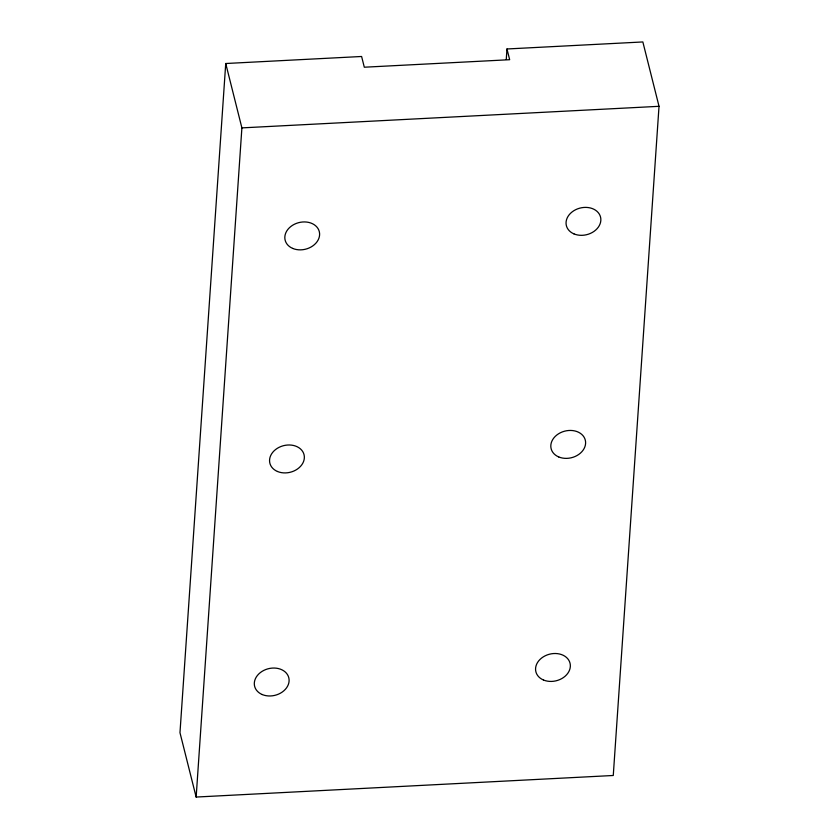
<?xml version="1.0" encoding="UTF-8"?>
<svg xmlns="http://www.w3.org/2000/svg" width="839" height="839" viewBox="0 0 839 839"><rect width="100%" height="100%" fill="white"/><g stroke="black" fill="none" stroke-linecap="round" stroke-linejoin="round"><path stroke-width="1.26" d="M506.976 48.977L509.672 59.705L364.304 67.214L361.609 56.486L225.733 63.512L179.976 732.688L196.148 797.05L613.267 775.488L659.024 106.312L642.852 41.95L506.976 48.977L506.263 59.433M196.148 797.05L241.894 127.885L225.733 63.512M241.894 127.885L659.024 106.312M277.447 471.476A17.609 13.707 -14.1 0 0 304.337 458.052A17.609 13.707 -14.1 0 0 279.093 447.323A17.609 13.707 -14.1 0 0 277.447 471.476M262.198 694.535A17.609 13.707 -14.1 0 0 289.088 681.111A17.609 13.707 -14.1 0 0 263.845 670.382A17.609 13.707 -14.1 0 0 262.198 694.535M543.441 679.989A17.609 13.707 -14.1 0 0 570.331 666.575A17.609 13.707 -14.1 0 0 545.088 655.846A17.609 13.707 -14.1 0 0 543.441 679.989M558.69 456.93A17.609 13.707 -14.1 0 0 585.591 443.516A17.609 13.707 -14.1 0 0 560.337 432.788A17.609 13.707 -14.1 0 0 558.69 456.93M573.939 233.882A17.609 13.707 -14.1 0 0 600.839 220.458A17.609 13.707 -14.1 0 0 575.596 209.729A17.609 13.707 -14.1 0 0 573.939 233.882M292.696 248.417A17.609 13.707 -14.1 0 0 319.596 234.993A17.609 13.707 -14.1 0 0 294.353 224.275A17.609 13.707 -14.1 0 0 292.696 248.417"/></g></svg>
